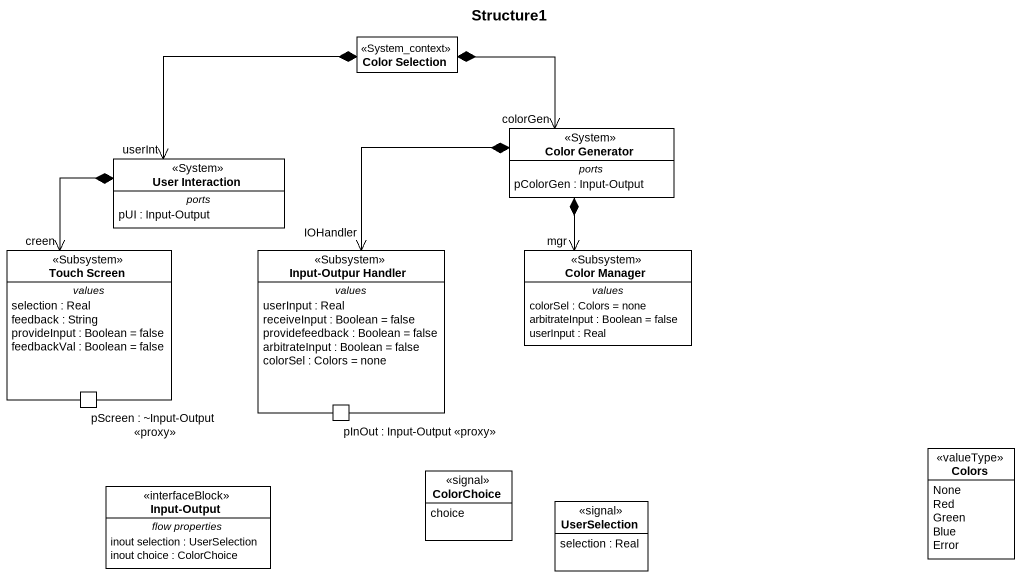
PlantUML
@startuml
title Structure1
hide circle
hide empty members
class "Color Selection" as Color_Selection <<System_context>>
class "Color Generator" as Color_Generator <<System>> {
  -- ports --
  pColorGen : Input-Output
}
class "User Interaction" as User_Interaction <<System>> {
  -- ports --
  pUI : Input-Output
}
class "Touch Screen" as Touch_Screen <<Subsystem>> {
  -- values --
  selection : Real
  feedback : String
  provideInput : Boolean = false
  feedbackVal : Boolean = false
  -- ports --
  pScreen : ~Input-Output <<proxy>>
}
class "Input-Outpur Handler" as Input_Outpur_Handler <<Subsystem>> {
  -- values --
  userInput : Real
  receiveInput : Boolean = false
  providefeedback : Boolean = false
  arbitrateInput : Boolean = false
  colorSel : Colors = none
  -- ports --
  pInOut : Input-Output <<proxy>>
}
class "Color Manager" as Color_Manager <<Subsystem>> {
  -- values --
  colorSel : Colors = none
  arbitrateInput : Boolean = false
  userInput : Real
}
class "Input-Output" as Input_Output <<interfaceBlock>> {
  -- flow properties --
  inout selection : UserSelection
  inout choice : ColorChoice
}
class ColorChoice <<signal>> {
  choice
}
enum Colors <<valueType>> {
  None
  Red
  Green
  Blue
  Error
}
class UserSelection <<signal>> {
  selection : Real
}
Color_Selection *-right-> "colorGen" Color_Generator
Color_Selection *--> "userInt" User_Interaction
Color_Generator *--> "IOHandler" Input_Outpur_Handler
Color_Generator *--> "mgr" Color_Manager
User_Interaction *--> "creen" Touch_Screen
@enduml
